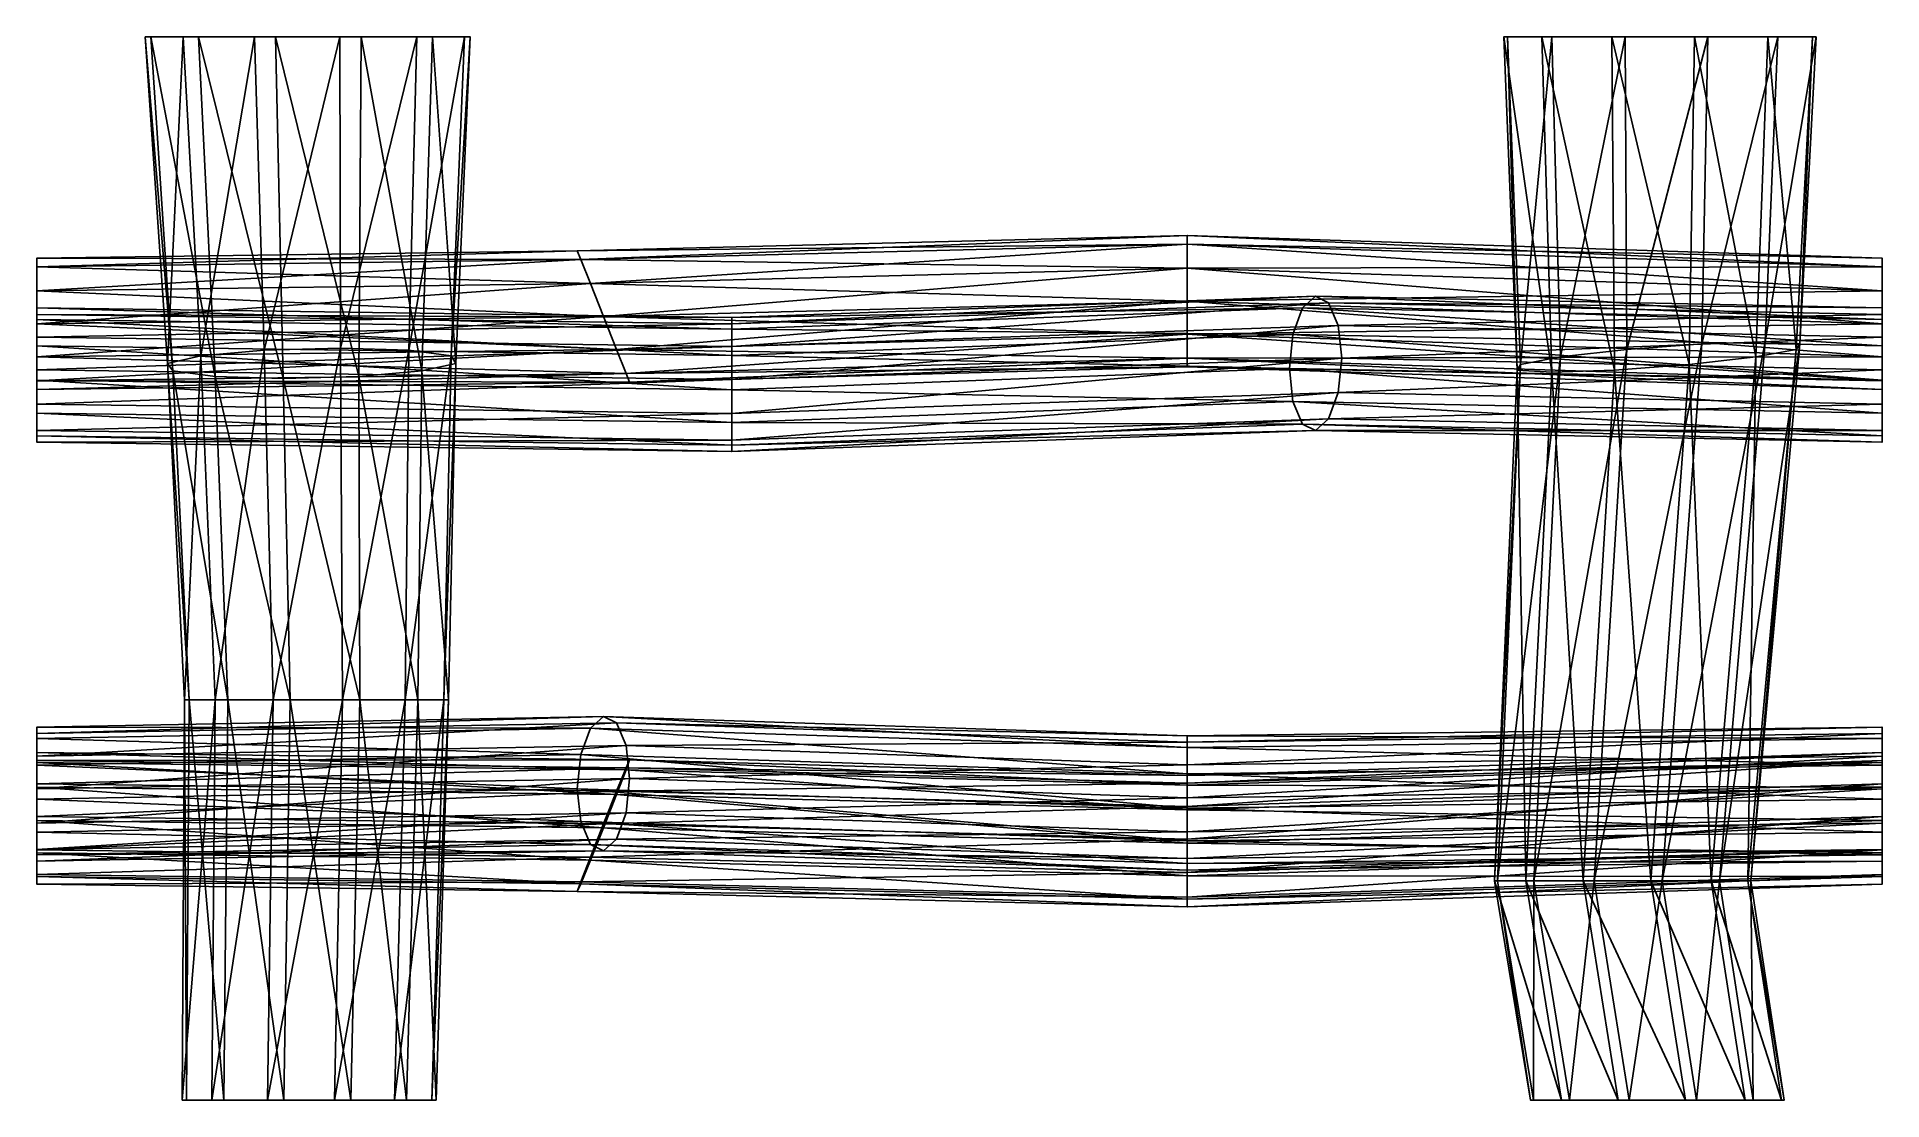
# Model space of a CAD drawing. Extents: x -96 to 100, y -19 to 94.
import ezdxf

# ---------------------------------------------------------------- set-up
doc = ezdxf.new("R2010")
doc.units = 0
doc.layers.add('fence24', color=250, linetype='CONTINUOUS')

msp = doc.modelspace()

# ---------------------------------------------------------------- meshes
at = {"layer": 'fence24'}
mesh = msp.add_polyface(dxfattribs=at)
corners = [(-38.52705, 70.390568, -20.074808), (-96.315764, 69.611162, -20.074808), (-96.315764, 67.051924, -22.634046), (-36.121665, 64.335345, -9.586854), (-96.315764, 63.555939, -9.586854), (-96.315764, 67.051924, -10.5236), (-38.52705, 70.390568, -13.082838), (-96.315764, 69.611162, -13.082838), (-96.315764, 70.547908, -16.578823), (-38.899164, 71.327315, -16.578823), (-37.510415, 67.83133, -22.634046), (-96.315764, 63.555939, -23.570792), (-37.510415, 67.83133, -10.5236), (-96.315764, 60.059955, -10.5236), (-96.315764, 60.059955, -22.634046), (-22.497658, 63.552137, 10.92627), (-96.315764, 64.559039, 10.523976), (-96.315764, 62.149726, 7.712982), (-22.497658, 63.003431, 18.057343), (-96.315764, 64.010333, 17.655049), (-96.315764, 65.240069, 14.163025), (-96.315764, 61.199339, 20.064362), (-62.119742, 57.968711, -15.556443), (-61.871264, 94.041617, -19.242976), (-70.963778, 94.041617, -19.843753), (-77.35991, 57.968711, -12.53335), (-79.138514, 94.041617, -15.817784), (-84.205059, 94.041617, -8.243824), (-82.426679, 59.354812, 2.195315), (-84.805836, 94.041617, 0.84869), (-80.779867, 94.041617, 9.023426), (-72.16814, 60.740913, 13.999731), (-73.205907, 94.041617, 14.089971), (-64.113393, 94.041617, 14.690748), (-70.142741, 57.75428, -16.077882), (-81.857968, 58.554546, -5.854746), (-78.88772, 60.155078, 9.469142), (-54.297304, 94.041617, -14.176431), (-96.315764, 57.500716, -13.082838), (-22.497658, 64.233167, 14.565319), (-64.073562, 60.955343, 14.545548)]
mesh.append_faces([[corners[k] for k in face] for face in [(0, 1, 2), (3, 4, 5), (6, 7, 8), (9, 8, 1), (10, 2, 11), (12, 5, 7), (5, 4, 13), (14, 11, 2), (1, 8, 7), (15, 16, 17), (18, 19, 20), (20, 19, 21), (22, 23, 24), (25, 26, 27), (28, 29, 30), (31, 32, 33), (34, 24, 26), (35, 27, 29), (36, 30, 32), (30, 27, 26), (30, 29, 27), (37, 26, 24), (32, 26, 37), (5, 38, 7), (7, 14, 1), (14, 2, 1), (16, 39, 20), (22, 24, 34), (25, 27, 35), (28, 30, 36), (31, 33, 40), (34, 26, 25), (35, 29, 28), (36, 32, 31), (30, 26, 32)]])
mesh = msp.add_polyface(dxfattribs=at)
corners = [(-96.315764, 58.657702, 6.483247), (-22.497658, 57.6508, 6.885541), (-22.497658, 61.142824, 8.115276), (-63.833942, 23.607834, 10.366208), (-64.073562, 60.955343, 14.545548), (-56.799513, 60.740913, 10.951156), (-53.078526, 23.607834, 0.944004), (-52.316153, 60.155078, 4.198313), (-51.819021, 59.354812, -3.876127), (-55.938657, 94.041617, 10.664779), (-50.872112, 94.041617, 3.090819), (-55.860686, 23.607834, -13.081562), (-55.41486, 58.554546, -11.100093), (-62.119742, 57.968711, -15.556443), (-52.590537, 23.607834, -6.441518), (-62.012741, 23.607834, -17.196933), (-70.142741, 57.75428, -16.077882), (-50.271335, 94.041617, -6.001695), (-54.297304, 94.041617, -14.176431), (-64.113393, 94.041617, 14.690748), (-61.871264, 94.041617, -19.242976), (-73.205907, 94.041617, 14.089971), (-38.52705, 70.390568, -20.074808), (-96.315764, 67.051924, -22.634046), (-37.510415, 67.83133, -22.634046), (-36.121665, 64.335345, -23.570792), (-96.315764, 60.059955, -22.634046), (-34.732916, 60.839361, -22.634046), (-33.716281, 58.280122, -20.074808), (-96.315764, 56.56397, -16.578823), (-33.344166, 57.343376, -16.578823), (-33.716281, 58.280122, -13.082838), (-96.315764, 60.059955, -10.5236), (-34.732916, 60.839361, -10.5236), (-36.121665, 64.335345, -9.586854), (-96.315764, 67.051924, -10.5236), (-37.510415, 67.83133, -10.5236), (-38.52705, 70.390568, -13.082838), (-96.315764, 70.547908, -16.578823), (-38.899164, 71.327315, -16.578823), (-96.315764, 69.611162, -20.074808), (-96.315764, 63.555939, -23.570792), (-96.315764, 57.500716, -20.074808), (-96.315764, 57.500716, -13.082838), (-96.315764, 63.555939, -9.586854), (-96.315764, 69.611162, -13.082838), (-57.193898, 23.607834, 7.096059), (-70.963778, 94.041617, -19.843753)]
mesh.append_faces([[corners[k] for k in face] for face in [(0, 1, 2), (3, 4, 5), (6, 7, 8), (5, 9, 10), (11, 12, 13), (14, 8, 12), (15, 13, 16), (8, 17, 18), (4, 19, 9), (7, 10, 17), (12, 18, 20), (18, 17, 10), (9, 19, 21), (22, 23, 24), (25, 26, 27), (28, 29, 30), (31, 32, 33), (34, 35, 36), (37, 38, 39), (39, 40, 22), (24, 41, 25), (27, 42, 28), (30, 43, 31), (33, 44, 34), (36, 45, 37), (5, 10, 7), (7, 46, 5), (8, 18, 12), (4, 9, 5), (7, 17, 8), (12, 20, 13), (18, 47, 20), (21, 18, 9), (18, 10, 9)]])
mesh = msp.add_polyface(dxfattribs=at)
corners = [(61.870017, 4.36599, -13.03137), (64.638935, 58.429433, -16.098194), (60.975356, 58.643863, -9.07436), (58.853741, 4.36599, 0.586018), (61.302678, 59.229698, -1.152626), (65.549805, 60.029964, 5.55993), (67.958361, 4.36599, -16.911647), (71.31675, 58.643863, -20.364178), (71.009485, 94.041617, -18.787785), (63.593353, 94.041617, -14.061271), (58.537495, 4.36599, -6.62678), (59.534052, 94.041617, -6.259924), (59.919267, 94.041617, 2.525892), (64.645781, 94.041617, 9.942024), (72.447128, 94.041617, 14.001326), (62.734018, 4.36599, 6.674362), (72.600712, 60.83023, 9.258132), (79.795301, 94.041617, -19.173001), (81.232944, 94.041617, 13.616111), (25.912216, 69.456308, -11.012581), (99.730322, 63.555939, -9.586854), (25.912216, 65.960323, -10.075835), (25.912216, 72.952292, -17.067804), (99.730322, 69.611162, -13.082838), (25.912216, 72.015546, -13.571819), (41.941608, 63.386021, 7.008491), (99.730322, 64.559039, 10.523976), (40.924973, 65.795334, 9.819485), (39.536223, 66.476364, 13.458534), (99.730322, 64.010333, 17.655049), (38.147474, 65.246628, 16.950558), (37.130839, 62.435634, 19.359871), (99.730322, 57.56029, 20.745392), (36.758725, 58.796585, 20.040901), (37.130839, 55.304561, 18.811165), (99.730322, 51.658953, 16.704662), (38.147474, 52.895248, 16.000171), (39.536223, 52.214218, 12.361122), (99.730322, 52.207659, 9.573589), (40.924973, 53.443954, 8.869099), (41.941608, 56.254948, 6.459785), (99.730322, 58.657702, 6.483247), (42.313722, 59.893997, 5.778756), (99.730322, 62.149726, 7.712982), (99.730322, 65.240069, 14.163025), (99.730322, 61.199339, 20.064362), (99.730322, 54.068266, 19.515656), (99.730322, 50.977924, 13.065613), (99.730322, 55.018653, 7.164276)]
mesh.append_faces([[corners[k] for k in face] for face in [(0, 1, 2), (3, 4, 5), (6, 7, 1), (7, 8, 9), (10, 2, 4), (2, 11, 12), (5, 13, 14), (15, 5, 16), (1, 9, 11), (4, 12, 13), (14, 12, 11), (14, 13, 12), (17, 11, 9), (18, 11, 17), (7, 9, 1), (2, 12, 4), (5, 14, 16), (1, 11, 2), (4, 13, 5), (14, 11, 18), (17, 9, 8), (19, 20, 21), (22, 23, 24), (25, 26, 27), (28, 29, 30), (31, 32, 33), (34, 35, 36), (37, 38, 39), (40, 41, 42), (42, 43, 25), (27, 44, 28), (30, 45, 31), (33, 46, 34), (36, 47, 37), (39, 48, 40)]])
mesh = msp.add_polyface(dxfattribs=at)
corners = [(90.986475, 61.416065, -2.441613), (92.708378, 94.041617, 1.088249), (92.323163, 94.041617, -7.697567), (86.305554, 60.029964, -17.099357), (87.596649, 94.041617, -15.113699), (79.795301, 94.041617, -19.173001), (80.571474, 61.416065, 8.928562), (81.232944, 94.041617, 13.616111), (88.649077, 94.041617, 8.889596), (87.309315, 61.630496, 4.643611), (90.612707, 60.83023, -10.405768), (79.241067, 59.229698, -20.736169), (71.009485, 94.041617, -18.787785), (72.600712, 60.83023, 9.258132), (72.447128, 94.041617, 14.001326), (25.912216, 69.456308, -23.123027), (99.730322, 67.051924, -22.634046), (99.730322, 69.611162, -20.074808), (25.912216, 69.456308, -11.012581), (99.730322, 67.051924, -10.5236), (99.730322, 63.555939, -9.586854), (25.912216, 72.952292, -17.067804), (99.730322, 70.547908, -16.578823), (99.730322, 69.611162, -13.082838), (99.730322, 60.059955, -10.5236), (39.536223, 66.476364, 13.458534), (99.730322, 65.240069, 14.163025), (99.730322, 64.010333, 17.655049), (40.924973, 65.795334, 9.819485), (99.730322, 64.559039, 10.523976), (38.147474, 65.246628, 16.950558), (99.730322, 61.199339, 20.064362), (71.31675, 58.643863, -20.364178), (25.912216, 72.015546, -20.563789), (25.912216, 65.960323, -24.059773), (99.730322, 63.555939, -23.570792), (25.912216, 72.015546, -13.571819), (99.730322, 62.149726, 7.712982)]
mesh.append_faces([[corners[k] for k in face] for face in [(0, 1, 2), (3, 4, 5), (6, 7, 8), (9, 8, 1), (10, 2, 4), (11, 5, 12), (13, 14, 7), (5, 4, 2), (1, 8, 7), (15, 16, 17), (18, 19, 20), (21, 22, 23), (16, 23, 22), (24, 23, 16), (23, 24, 20), (25, 26, 27), (28, 29, 26), (30, 27, 31), (27, 26, 29), (0, 2, 10), (3, 5, 11), (6, 8, 9), (9, 1, 0), (10, 4, 3), (11, 12, 32), (13, 7, 6), (7, 5, 1), (5, 2, 1), (22, 33, 17), (16, 34, 35), (19, 36, 23), (16, 22, 17), (24, 16, 35), (23, 20, 19), (27, 29, 37)]])
mesh = msp.add_polyface(dxfattribs=at)
corners = [(25.912216, 72.952292, -17.067804), (-38.899164, 71.327315, -16.578823), (-38.52705, 70.390568, -20.074808), (25.912216, 69.456308, -23.123027), (-37.510415, 67.83133, -22.634046), (-36.121665, 64.335345, -23.570792), (25.912216, 62.464339, -23.123027), (-34.732916, 60.839361, -22.634046), (-33.716281, 58.280122, -20.074808), (25.912216, 58.968354, -17.067804), (-33.344166, 57.343376, -16.578823), (-33.716281, 58.280122, -13.082838), (25.912216, 65.960323, -24.059773), (25.912216, 62.464339, -11.012581), (-34.732916, 60.839361, -10.5236), (-36.121665, 64.335345, -9.586854), (25.912216, 69.456308, -11.012581), (-37.510415, 67.83133, -10.5236), (-38.52705, 70.390568, -13.082838), (25.912216, 59.9051, -20.563789), (25.912216, 59.9051, -13.571819), (25.912216, 65.960323, -10.075835), (25.912216, 72.015546, -13.571819), (-96.315764, 64.559039, 10.523976), (-22.497658, 63.552137, 10.92627), (-22.497658, 64.233167, 14.565319), (-96.315764, 64.010333, 17.655049), (-22.497658, 63.003431, 18.057343), (-22.497658, 60.192437, 20.466656), (40.924973, 65.795334, 9.819485), (-22.497658, 61.142824, 8.115276), (-96.315764, 57.56029, 20.745392), (-22.497658, 56.553388, 21.147686), (-22.497658, 53.061364, 19.91795), (-96.315764, 51.658953, 16.704662), (-22.497658, 50.652051, 17.106956), (-22.497658, 49.971022, 13.467907), (-96.315764, 52.207659, 9.573589), (-22.497658, 51.200757, 9.975884), (-22.497658, 54.011751, 7.56657), (25.912216, 72.015546, -20.563789), (-22.497658, 57.6508, 6.885541), (41.941608, 63.386021, 7.008491), (-96.315764, 62.149726, 7.712982), (39.536223, 66.476364, 13.458534), (-96.315764, 65.240069, 14.163025), (37.130839, 62.435634, 19.359871), (-96.315764, 61.199339, 20.064362), (37.130839, 55.304561, 18.811165), (38.147474, 65.246628, 16.950558), (-96.315764, 54.068266, 19.515656), (39.536223, 52.214218, 12.361122), (-96.315764, 50.977924, 13.065613), (41.941608, 56.254948, 6.459785), (36.758725, 58.796585, 20.040901), (-96.315764, 55.018653, 7.164276), (38.147474, 52.895248, 16.000171), (40.924973, 53.443954, 8.869099), (42.313722, 59.893997, 5.778756)]
mesh.append_faces([[corners[k] for k in face] for face in [(0, 1, 2), (3, 4, 5), (6, 7, 8), (9, 10, 11), (12, 5, 7), (13, 14, 15), (16, 17, 18), (19, 8, 10), (20, 11, 14), (21, 15, 17), (22, 18, 1), (23, 24, 25), (26, 27, 28), (29, 24, 30), (31, 32, 33), (34, 35, 36), (37, 38, 39), (4, 40, 2), (41, 42, 30), (24, 43, 30), (24, 44, 25), (27, 45, 25), (27, 46, 28), (32, 47, 28), (32, 48, 33), (25, 49, 27), (35, 50, 33), (35, 51, 36), (38, 52, 36), (38, 53, 39), (28, 54, 32), (41, 55, 39), (33, 56, 35), (36, 57, 38), (39, 58, 41)]])
mesh = msp.add_polyface(dxfattribs=at)
corners = [(99.730322, 70.547908, -16.578823), (25.912216, 72.952292, -17.067804), (25.912216, 72.015546, -20.563789), (99.730322, 67.051924, -22.634046), (25.912216, 69.456308, -23.123027), (25.912216, 65.960323, -24.059773), (99.730322, 60.059955, -22.634046), (25.912216, 62.464339, -23.123027), (25.912216, 59.9051, -20.563789), (-37.510415, 67.83133, -22.634046), (99.730322, 56.56397, -16.578823), (25.912216, 58.968354, -17.067804), (25.912216, 59.9051, -13.571819), (99.730322, 60.059955, -10.5236), (25.912216, 62.464339, -11.012581), (25.912216, 65.960323, -10.075835), (99.730322, 67.051924, -10.5236), (25.912216, 69.456308, -11.012581), (25.912216, 72.015546, -13.571819), (-22.497658, 57.6508, 6.885541), (42.313722, 59.893997, 5.778756), (41.941608, 63.386021, 7.008491), (-22.497658, 63.552137, 10.92627), (40.924973, 65.795334, 9.819485), (39.536223, 66.476364, 13.458534), (-22.497658, 63.003431, 18.057343), (38.147474, 65.246628, 16.950558), (37.130839, 62.435634, 19.359871), (-22.497658, 56.553388, 21.147686), (36.758725, 58.796585, 20.040901), (37.130839, 55.304561, 18.811165), (-22.497658, 64.233167, 14.565319), (-22.497658, 50.652051, 17.106956), (38.147474, 52.895248, 16.000171), (39.536223, 52.214218, 12.361122), (-22.497658, 51.200757, 9.975884), (40.924973, 53.443954, 8.869099), (41.941608, 56.254948, 6.459785), (-22.497658, 60.192437, 20.466656), (-22.497658, 53.061364, 19.91795), (-22.497658, 49.971022, 13.467907), (-22.497658, 54.011751, 7.56657), (-38.52705, 70.390568, -20.074808), (99.730322, 69.611162, -20.074808), (-36.121665, 64.335345, -23.570792), (99.730322, 63.555939, -23.570792), (-33.716281, 58.280122, -20.074808), (99.730322, 57.500716, -20.074808), (-33.716281, 58.280122, -13.082838), (-34.732916, 60.839361, -22.634046), (99.730322, 57.500716, -13.082838), (-36.121665, 64.335345, -9.586854), (-38.52705, 70.390568, -13.082838), (-33.344166, 57.343376, -16.578823), (-34.732916, 60.839361, -10.5236), (-37.510415, 67.83133, -10.5236), (-38.899164, 71.327315, -16.578823), (-22.497658, 61.142824, 8.115276)]
mesh.append_faces([[corners[k] for k in face] for face in [(0, 1, 2), (3, 4, 5), (6, 7, 8), (9, 4, 2), (10, 11, 12), (13, 14, 15), (16, 17, 18), (19, 20, 21), (22, 23, 24), (25, 26, 27), (28, 29, 30), (31, 24, 26), (32, 33, 34), (35, 36, 37), (38, 27, 29), (39, 30, 33), (40, 34, 36), (41, 37, 20), (1, 42, 2), (4, 43, 2), (4, 44, 5), (7, 45, 5), (7, 46, 8), (11, 47, 8), (11, 48, 12), (5, 49, 7), (14, 50, 12), (14, 51, 15), (17, 52, 18), (8, 53, 11), (12, 54, 14), (15, 55, 17), (18, 56, 1), (23, 57, 21)]])
mesh = msp.add_polyface(dxfattribs=at)
corners = [(-36.121665, 64.335345, -23.570792), (-96.315764, 63.555939, -23.570792), (-96.315764, 60.059955, -22.634046), (-33.716281, 58.280122, -20.074808), (-96.315764, 57.500716, -20.074808), (-96.315764, 56.56397, -16.578823), (-33.716281, 58.280122, -13.082838), (-96.315764, 57.500716, -13.082838), (-96.315764, 60.059955, -10.5236), (-34.732916, 60.839361, -22.634046), (-33.344166, 57.343376, -16.578823), (-34.732916, 60.839361, -10.5236), (-96.315764, 63.555939, -9.586854), (-96.315764, 67.051924, -10.5236), (-96.315764, 69.611162, -13.082838), (-22.497658, 56.553388, 21.147686), (-96.315764, 57.56029, 20.745392), (-96.315764, 61.199339, 20.064362), (-22.497658, 50.652051, 17.106956), (-96.315764, 51.658953, 16.704662), (-96.315764, 54.068266, 19.515656), (-22.497658, 51.200757, 9.975884), (-96.315764, 52.207659, 9.573589), (-96.315764, 50.977924, 13.065613), (-22.497658, 57.6508, 6.885541), (-96.315764, 58.657702, 6.483247), (-96.315764, 55.018653, 7.164276), (-96.315764, 64.559039, 10.523976), (-96.315764, 65.240069, 14.163025), (-69.398262, 23.607834, -17.684923), (-70.142741, 57.75428, -16.077882), (-77.35991, 57.968711, -12.53335), (-80.153678, 23.607834, -8.262719), (-81.857968, 58.554546, -5.854746), (-82.426679, 59.354812, 2.195315), (-77.371518, 23.607834, 5.762847), (-78.88772, 60.155078, 9.469142), (-72.16814, 60.740913, 13.999731), (-76.038306, 23.607834, -14.414773), (-80.641668, 23.607834, -0.877197), (-71.219464, 23.607834, 9.878219), (-64.073562, 60.955343, 14.545548), (-22.497658, 61.142824, 8.115276), (-96.315764, 62.149726, 7.712982), (-96.315764, 64.010333, 17.655049), (-22.497658, 60.192437, 20.466656), (-22.497658, 53.061364, 19.91795), (-22.497658, 49.971022, 13.467907), (-22.497658, 54.011751, 7.56657)]
mesh.append_faces([[corners[k] for k in face] for face in [(0, 1, 2), (3, 4, 5), (6, 7, 8), (9, 2, 4), (10, 5, 7), (11, 8, 12), (13, 8, 7), (2, 7, 5), (14, 7, 2), (15, 16, 17), (18, 19, 20), (21, 22, 23), (24, 25, 26), (27, 26, 25), (19, 26, 27), (26, 19, 23), (28, 17, 16), (16, 20, 19), (29, 30, 31), (32, 33, 34), (35, 36, 37), (38, 31, 33), (39, 34, 36), (40, 37, 41), (2, 5, 4), (25, 42, 43), (44, 45, 17), (16, 46, 20), (19, 47, 23), (22, 48, 26), (27, 25, 43), (19, 27, 28), (26, 23, 22), (28, 16, 19)]])
mesh = msp.add_polyface(dxfattribs=at)
corners = [(82.439751, 4.36599, 5.810362), (87.309315, 61.630496, 4.643611), (90.986475, 61.416065, -2.441613), (85.456027, 4.36599, -7.807027), (90.612707, 60.83023, -10.405768), (86.305554, 60.029964, -17.099357), (75.17116, 4.36599, -17.227893), (79.241067, 59.229698, -20.736169), (71.31675, 58.643863, -20.364178), (81.57575, 4.36599, -13.895371), (69.138608, 4.36599, 10.006885), (72.600712, 60.83023, 9.258132), (80.571474, 61.416065, 8.928562), (76.351407, 4.36599, 9.690638), (25.912216, 62.464339, -23.123027), (99.730322, 60.059955, -22.634046), (99.730322, 63.555939, -23.570792), (25.912216, 58.968354, -17.067804), (99.730322, 56.56397, -16.578823), (99.730322, 57.500716, -20.074808), (25.912216, 62.464339, -11.012581), (99.730322, 60.059955, -10.5236), (99.730322, 57.500716, -13.082838), (41.941608, 63.386021, 7.008491), (99.730322, 62.149726, 7.712982), (99.730322, 64.559039, 10.523976), (37.130839, 62.435634, 19.359871), (99.730322, 61.199339, 20.064362), (99.730322, 57.56029, 20.745392), (37.130839, 55.304561, 18.811165), (99.730322, 54.068266, 19.515656), (99.730322, 51.658953, 16.704662), (39.536223, 52.214218, 12.361122), (99.730322, 50.977924, 13.065613), (99.730322, 52.207659, 9.573589), (41.941608, 56.254948, 6.459785), (99.730322, 55.018653, 7.164276), (99.730322, 58.657702, 6.483247), (42.313722, 59.893997, 5.778756), (36.758725, 58.796585, 20.040901), (38.147474, 52.895248, 16.000171), (40.924973, 53.443954, 8.869099), (99.730322, 64.010333, 17.655049), (85.772273, 4.36599, -0.594228), (25.912216, 59.9051, -20.563789), (25.912216, 59.9051, -13.571819), (25.912216, 65.960323, -10.075835), (99.730322, 63.555939, -9.586854)]
mesh.append_faces([[corners[k] for k in face] for face in [(0, 1, 2), (3, 4, 5), (6, 7, 8), (9, 5, 7), (10, 11, 12), (13, 12, 1), (14, 15, 16), (17, 18, 19), (20, 21, 22), (16, 15, 19), (16, 19, 18), (18, 22, 21), (23, 24, 25), (26, 27, 28), (29, 30, 31), (32, 33, 34), (35, 36, 37), (38, 37, 24), (39, 28, 30), (40, 31, 33), (41, 34, 36), (34, 31, 30), (34, 33, 31), (42, 30, 28), (36, 30, 42), (24, 37, 36), (4, 43, 2), (15, 44, 19), (18, 45, 22), (21, 46, 47), (16, 18, 21), (34, 30, 36), (42, 28, 27), (36, 42, 24)]])
mesh = msp.add_polyface(dxfattribs=at)
corners = [(-36.121665, 10.017661, -10.096707), (-96.315764, 10.79674, -10.07415), (-96.315764, 14.318371, -10.909324), (-33.716281, 16.171527, -13.415979), (-96.315764, 16.950606, -13.393422), (-96.315764, 17.98814, -16.860831), (-33.716281, 16.373886, -20.405019), (-96.315764, 17.152966, -20.382462), (-96.315764, 14.668868, -23.014697), (-34.732916, 13.539292, -10.931881), (-33.344166, 17.20906, -16.883388), (-34.732916, 13.889789, -23.037254), (-96.315764, 11.201459, -24.05223), (-96.315764, 7.679828, -23.217056), (-96.315764, 5.047593, -20.732959), (-96.315764, 7.329331, -11.111683), (-38.52705, 17.786647, 17.203709), (-96.315764, 16.672683, 16.318375), (-96.315764, 19.483677, 13.909062), (-36.121665, 21.827377, 11.302372), (-96.315764, 20.713412, 10.417038), (-96.315764, 20.032383, 6.777989), (-33.716281, 18.737034, 4.852329), (-96.315764, 17.623069, 3.966995), (-96.315764, 14.131046, 2.73726), (-38.52705, 10.655574, 16.655003), (-96.315764, 9.54161, 15.769669), (-96.315764, 13.033634, 16.999405), (-38.899164, 14.147598, 17.884738), (-37.510415, 20.597641, 14.794395), (-34.732916, 21.146347, 7.663323), (-33.344166, 15.24501, 3.622593), (-96.315764, 10.491997, 3.418289), (-69.398262, 23.607834, -17.684923), (-77.35991, 57.968711, -12.53335), (-76.038306, 23.607834, -14.414773), (-80.153678, 23.607834, -8.262719), (-82.426679, 59.354812, 2.195315), (-80.641668, 23.607834, -0.877197), (-77.371518, 23.607834, 5.762847), (-72.16814, 60.740913, 13.999731), (-71.219464, 23.607834, 9.878219), (-62.012741, 23.607834, -17.196933), (-70.142741, 57.75428, -16.077882), (-81.857968, 58.554546, -5.854746), (-78.88772, 60.155078, 9.469142), (-64.073562, 60.955343, 14.545548), (-63.833942, 23.607834, 10.366208)]
mesh.append_faces([[corners[k] for k in face] for face in [(0, 1, 2), (3, 4, 5), (6, 7, 8), (9, 2, 4), (10, 5, 7), (11, 8, 12), (13, 8, 7), (13, 12, 8), (2, 7, 5), (14, 7, 2), (2, 1, 15), (16, 17, 18), (19, 20, 21), (22, 23, 24), (25, 26, 27), (28, 27, 17), (29, 18, 20), (30, 21, 23), (31, 24, 32), (21, 32, 24), (26, 32, 21), (21, 20, 18), (17, 27, 26), (13, 7, 14), (2, 5, 4), (21, 24, 23), (26, 21, 17), (21, 18, 17), (33, 34, 35), (36, 37, 38), (39, 40, 41), (42, 43, 33), (35, 44, 36), (38, 45, 39), (41, 46, 47)]])
mesh = msp.add_polyface(dxfattribs=at)
corners = [(90.612707, 60.83023, -10.405768), (85.456027, 4.36599, -7.807027), (85.772273, 4.36599, -0.594228), (25.912216, 11.900843, -10.490135), (99.730322, 14.318371, -10.909324), (99.730322, 10.79674, -10.07415), (25.912216, 15.570611, -16.441641), (99.730322, 17.98814, -16.860831), (99.730322, 16.950606, -13.393422), (25.912216, 12.25134, -22.595508), (99.730322, 14.668868, -23.014697), (99.730322, 17.152966, -20.382462), (99.730322, 5.047593, -20.732959), (99.730322, 7.329331, -11.111683), (99.730322, 11.201459, -24.05223), (25.912216, 18.550173, 13.357462), (99.730322, 19.483677, 13.909062), (99.730322, 16.672683, 16.318375), (25.912216, 19.098879, 6.226389), (99.730322, 20.032383, 6.777989), (99.730322, 20.713412, 10.417038), (25.912216, 13.197542, 2.185659), (99.730322, 14.131046, 2.73726), (99.730322, 17.623069, 3.966995), (25.912216, 12.10013, 16.447804), (99.730322, 13.033634, 16.999405), (99.730322, 9.54161, 15.769669), (99.730322, 7.681003, 5.827602), (99.730322, 10.491997, 3.418289), (82.439751, 4.36599, 5.810362), (90.986475, 61.416065, -2.441613), (86.305554, 60.029964, -17.099357), (81.57575, 4.36599, -13.895371), (79.241067, 59.229698, -20.736169), (75.17116, 4.36599, -17.227893), (69.138608, 4.36599, 10.006885), (80.571474, 61.416065, 8.928562), (76.351407, 4.36599, 9.690638), (87.309315, 61.630496, 4.643611), (25.912216, 14.533078, -12.974232), (25.912216, 14.735437, -19.963273), (25.912216, 8.78393, -23.633041), (25.912216, 15.739179, 15.766775), (25.912216, 19.779909, 9.865438), (25.912216, 16.689566, 3.415395), (25.912216, 9.558493, 2.866689)]
mesh.append_faces([[corners[k] for k in face] for face in [(0, 1, 2), (3, 4, 5), (6, 7, 8), (9, 10, 11), (10, 12, 13), (12, 10, 14), (5, 4, 8), (5, 8, 7), (7, 11, 10), (15, 16, 17), (18, 19, 20), (21, 22, 23), (24, 25, 26), (16, 26, 25), (27, 26, 16), (20, 19, 23), (20, 23, 22), (22, 28, 27), (29, 30, 2), (1, 31, 32), (32, 33, 34), (35, 36, 37), (37, 38, 29), (4, 39, 8), (7, 40, 11), (10, 41, 14), (10, 13, 5), (5, 7, 10), (25, 42, 17), (16, 43, 20), (19, 44, 23), (22, 45, 28), (16, 25, 17), (27, 16, 20), (20, 22, 27)]])
mesh = msp.add_polyface(dxfattribs=at)
corners = [(61.870017, 4.36599, -13.03137), (65.667981, -18.929796, -12.172774), (71.697357, -18.929796, -16.015469), (58.853741, 4.36599, 0.586018), (62.680919, -18.929796, 1.312725), (62.367736, -18.929796, -5.830215), (69.138608, 4.36599, 10.006885), (72.866173, -18.929796, 10.642346), (66.523614, -18.929796, 7.3421), (58.537495, 4.36599, -6.62678), (62.734018, 4.36599, 6.674362), (76.351407, 4.36599, 9.690638), (80.009112, -18.929796, 10.329162), (99.730322, 7.681003, 5.827602), (25.912216, 6.747499, 5.276002), (25.912216, 5.517763, 8.768026), (99.730322, 7.132297, 12.958675), (25.912216, 6.198793, 12.407075), (25.912216, 8.608106, 15.218069), (75.17116, 4.36599, -17.227893), (71.31675, 58.643863, -20.364178), (67.958361, 4.36599, -16.911647), (60.975356, 58.643863, -9.07436), (65.549805, 60.029964, 5.55993), (78.840297, -18.929796, -16.328652), (64.638935, 58.429433, -16.098194), (61.302678, 59.229698, -1.152626), (72.600712, 60.83023, 9.258132), (85.182856, -18.929796, -13.028406), (25.912216, 4.911803, -10.692494), (99.730322, 4.845234, -13.743918), (25.912216, 2.427705, -13.324729), (25.912216, 11.900843, -10.490135), (99.730322, 10.79674, -10.07415), (25.912216, 8.379212, -9.654961), (25.912216, 15.570611, -16.441641), (99.730322, 16.950606, -13.393422), (25.912216, 14.533078, -12.974232), (25.912216, 12.25134, -22.595508), (99.730322, 17.152966, -20.382462), (25.912216, 14.735437, -19.963273), (25.912216, 5.262299, -22.797867), (99.730322, 11.201459, -24.05223), (25.912216, 8.78393, -23.633041), (25.912216, 1.592531, -16.84636), (99.730322, 5.047593, -20.732959), (25.912216, 2.630064, -20.313769), (25.912216, 18.550173, 13.357462), (99.730322, 16.672683, 16.318375), (25.912216, 15.739179, 15.766775), (25.912216, 19.098879, 6.226389), (99.730322, 20.713412, 10.417038), (25.912216, 19.779909, 9.865438), (25.912216, 13.197542, 2.185659), (99.730322, 17.623069, 3.966995), (25.912216, 16.689566, 3.415395), (99.730322, 10.491997, 3.418289), (25.912216, 9.558493, 2.866689), (99.730322, 6.451267, 9.319626), (25.912216, 12.10013, 16.447804), (99.730322, 9.54161, 15.769669)]
mesh.append_faces([[corners[k] for k in face] for face in [(0, 1, 2), (3, 4, 5), (6, 7, 8), (1, 0, 9), (4, 3, 10), (7, 6, 11), (12, 4, 8), (1, 5, 4), (13, 14, 15), (16, 17, 18), (19, 20, 21), (0, 2, 21), (0, 22, 9), (3, 5, 9), (3, 23, 10), (24, 21, 2), (6, 8, 10), (21, 25, 0), (1, 9, 5), (9, 26, 3), (4, 10, 8), (10, 27, 6), (28, 1, 4), (29, 30, 31), (32, 33, 34), (35, 36, 37), (38, 39, 40), (41, 42, 43), (44, 45, 46), (47, 48, 49), (50, 51, 52), (53, 54, 55), (14, 56, 57), (17, 58, 15), (59, 60, 18)]])
mesh = msp.add_polyface(dxfattribs=at)
corners = [(25.912216, 11.900843, -10.490135), (-34.732916, 13.539292, -10.931881), (-33.716281, 16.171527, -13.415979), (25.912216, 15.570611, -16.441641), (-33.344166, 17.20906, -16.883388), (-33.716281, 16.373886, -20.405019), (25.912216, 8.379212, -9.654961), (-36.121665, 10.017661, -10.096707), (25.912216, 12.25134, -22.595508), (-34.732916, 13.889789, -23.037254), (-36.121665, 10.42238, -24.074788), (25.912216, 14.533078, -12.974232), (25.912216, 14.735437, -19.963273), (25.912216, 12.10013, 16.447804), (-38.899164, 14.147598, 17.884738), (-38.52705, 17.786647, 17.203709), (25.912216, 18.550173, 13.357462), (-37.510415, 20.597641, 14.794395), (-36.121665, 21.827377, 11.302372), (25.912216, 19.098879, 6.226389), (-34.732916, 21.146347, 7.663323), (-33.716281, 18.737034, 4.852329), (25.912216, 13.197542, 2.185659), (-33.344166, 15.24501, 3.622593), (-33.716281, 11.605961, 4.303623), (25.912216, 19.779909, 9.865438), (25.912216, 16.689566, 3.415395), (25.912216, 9.558493, 2.866689), (-34.732916, 8.794967, 6.712936), (25.912216, 8.608106, 15.218069), (-38.52705, 10.655574, 16.655003), (-52.316153, 60.155078, 4.198313), (-53.078526, 23.607834, 0.944004), (-57.193898, 23.607834, 7.096059), (-96.315764, 14.318371, -10.909324), (-96.315764, 17.98814, -16.860831), (-96.315764, 14.668868, -23.014697), (-96.315764, 16.950606, -13.393422), (-96.315764, 17.152966, -20.382462), (-96.315764, 11.201459, -24.05223), (-96.315764, 19.483677, 13.909062), (25.912216, 15.739179, 15.766775), (-96.315764, 20.032383, 6.777989), (-96.315764, 14.131046, 2.73726), (-96.315764, 13.033634, 16.999405), (-96.315764, 16.672683, 16.318375), (-96.315764, 20.713412, 10.417038), (-96.315764, 17.623069, 3.966995), (-96.315764, 10.491997, 3.418289), (-37.510415, 8.246261, 13.844008), (-96.315764, 9.54161, 15.769669), (-63.833942, 23.607834, 10.366208), (-56.799513, 60.740913, 10.951156), (-51.819021, 59.354812, -3.876127), (-52.590537, 23.607834, -6.441518), (-55.860686, 23.607834, -13.081562), (-62.119742, 57.968711, -15.556443), (-62.012741, 23.607834, -17.196933), (-55.41486, 58.554546, -11.100093)]
mesh.append_faces([[corners[k] for k in face] for face in [(0, 1, 2), (3, 4, 5), (6, 7, 1), (8, 9, 10), (11, 2, 4), (12, 5, 9), (13, 14, 15), (16, 17, 18), (19, 20, 21), (22, 23, 24), (25, 18, 20), (26, 21, 23), (27, 24, 28), (29, 30, 14), (31, 32, 33), (7, 34, 1), (2, 35, 4), (5, 36, 9), (1, 37, 2), (4, 38, 5), (9, 39, 10), (15, 40, 17), (17, 41, 15), (18, 42, 20), (21, 43, 23), (30, 44, 14), (14, 45, 15), (17, 46, 18), (20, 47, 21), (23, 48, 24), (49, 50, 30), (51, 52, 33), (32, 53, 54), (55, 56, 57), (54, 58, 55)]])
mesh = msp.add_polyface(dxfattribs=at)
corners = [(-38.52705, 4.066154, -13.766476), (-96.315764, 4.845234, -13.743918), (-96.315764, 7.329331, -11.111683), (-36.121665, 10.42238, -24.074788), (-96.315764, 11.201459, -24.05223), (-96.315764, 7.679828, -23.217056), (-38.52705, 4.268513, -20.755516), (-96.315764, 5.047593, -20.732959), (-96.315764, 4.010059, -17.26555), (-38.899164, 3.23098, -17.288107), (-37.510415, 6.550252, -11.134241), (-96.315764, 10.79674, -10.07415), (-37.510415, 6.900748, -23.239614), (-33.716281, 11.605961, 4.303623), (-96.315764, 10.491997, 3.418289), (-96.315764, 7.681003, 5.827602), (-36.121665, 7.565232, 10.204959), (-96.315764, 6.451267, 9.319626), (-96.315764, 7.132297, 12.958675), (-34.732916, 8.794967, 6.712936), (-37.510415, 8.246261, 13.844008), (-96.315764, 9.54161, 15.769669), (-69.398262, 23.607834, -17.684923), (-70.065734, -18.929796, -16.008531), (-62.962207, -18.929796, -15.539174), (-80.153678, 23.607834, -8.262719), (-80.410485, -18.929796, -6.946087), (-76.452246, -18.929796, -12.863243), (-77.371518, 23.607834, 5.762847), (-77.734553, -18.929796, 6.543952), (-80.879842, -18.929796, 0.15744), (-63.833942, 23.607834, 10.366208), (-64.713871, -18.929796, 10.971548), (-71.817397, -18.929796, 10.502191), (-76.038306, 23.607834, -14.414773), (-80.641668, 23.607834, -0.877197), (-71.219464, 23.607834, 9.878219), (-54.36912, -18.929796, 1.909103), (-96.315764, 14.318371, -10.909324), (-53.899763, -18.929796, -5.194423)]
mesh.append_faces([[corners[k] for k in face] for face in [(0, 1, 2), (3, 4, 5), (6, 7, 8), (9, 8, 1), (10, 2, 11), (12, 5, 7), (1, 8, 7), (13, 14, 15), (16, 17, 18), (19, 15, 17), (20, 18, 21), (18, 15, 14), (18, 17, 15), (22, 23, 24), (25, 26, 27), (28, 29, 30), (31, 32, 33), (23, 22, 34), (26, 25, 35), (29, 28, 36), (26, 33, 37), (33, 26, 30), (23, 27, 26), (7, 38, 1), (38, 2, 1), (18, 14, 21), (25, 27, 34), (28, 30, 35), (31, 33, 36), (23, 34, 27), (26, 35, 30), (29, 36, 33), (33, 30, 29), (39, 23, 26)]])
mesh = msp.add_polyface(dxfattribs=at)
corners = [(25.912216, 1.592531, -16.84636), (-38.899164, 3.23098, -17.288107), (-38.52705, 4.066154, -13.766476), (25.912216, 4.911803, -10.692494), (-37.510415, 6.550252, -11.134241), (-36.121665, 10.017661, -10.096707), (25.912216, 5.262299, -22.797867), (-37.510415, 6.900748, -23.239614), (-38.52705, 4.268513, -20.755516), (25.912216, 8.78393, -23.633041), (-36.121665, 10.42238, -24.074788), (25.912216, 2.630064, -20.313769), (25.912216, 6.747499, 5.276002), (-34.732916, 8.794967, 6.712936), (-36.121665, 7.565232, 10.204959), (25.912216, 6.198793, 12.407075), (-37.510415, 8.246261, 13.844008), (-38.52705, 10.655574, 16.655003), (25.912216, 5.517763, 8.768026), (-64.713871, -18.929796, 10.971548), (-63.833942, 23.607834, 10.366208), (-57.193898, 23.607834, 7.096059), (-53.078526, 23.607834, 0.944004), (-54.36912, -18.929796, 1.909103), (-58.327358, -18.929796, 7.826259), (-55.860686, 23.607834, -13.081562), (-57.045051, -18.929796, -11.580936), (-53.899763, -18.929796, -5.194423), (-52.590537, 23.607834, -6.441518), (-62.012741, 23.607834, -17.196933), (-71.817397, -18.929796, 10.502191), (-62.962207, -18.929796, -15.539174), (-70.065734, -18.929796, -16.008531), (-96.315764, 7.329331, -11.111683), (25.912216, 2.427705, -13.324729), (-96.315764, 7.679828, -23.217056), (-96.315764, 4.010059, -17.26555), (-96.315764, 4.845234, -13.743918), (-96.315764, 10.79674, -10.07415), (-96.315764, 5.047593, -20.732959), (-33.716281, 11.605961, 4.303623), (-96.315764, 7.681003, 5.827602), (-96.315764, 7.132297, 12.958675), (-96.315764, 6.451267, 9.319626), (-69.398262, 23.607834, -17.684923), (-80.410485, -18.929796, -6.946087)]
mesh.append_faces([[corners[k] for k in face] for face in [(0, 1, 2), (3, 4, 5), (6, 7, 8), (9, 10, 7), (11, 8, 1), (12, 13, 14), (15, 16, 17), (18, 14, 16), (19, 20, 21), (22, 23, 24), (25, 26, 27), (23, 22, 28), (26, 25, 29), (23, 30, 19), (27, 26, 31), (27, 31, 32), (2, 33, 4), (4, 34, 2), (10, 35, 7), (8, 36, 1), (1, 37, 2), (4, 38, 5), (7, 39, 8), (40, 41, 13), (14, 42, 16), (13, 43, 14), (19, 21, 24), (22, 24, 21), (25, 27, 28), (23, 28, 27), (44, 31, 29), (26, 29, 31), (23, 19, 24), (45, 23, 27)]])
mesh = msp.add_polyface(dxfattribs=at)
corners = [(99.730322, 4.010059, -17.26555), (25.912216, 1.592531, -16.84636), (25.912216, 2.427705, -13.324729), (99.730322, 7.329331, -11.111683), (25.912216, 4.911803, -10.692494), (25.912216, 8.379212, -9.654961), (99.730322, 14.318371, -10.909324), (25.912216, 11.900843, -10.490135), (25.912216, 14.533078, -12.974232), (-37.510415, 6.550252, -11.134241), (99.730322, 17.98814, -16.860831), (25.912216, 15.570611, -16.441641), (25.912216, 14.735437, -19.963273), (99.730322, 14.668868, -23.014697), (25.912216, 12.25134, -22.595508), (25.912216, 8.78393, -23.633041), (99.730322, 7.679828, -23.217056), (25.912216, 5.262299, -22.797867), (25.912216, 2.630064, -20.313769), (99.730322, 13.033634, 16.999405), (25.912216, 12.10013, 16.447804), (25.912216, 15.739179, 15.766775), (99.730322, 19.483677, 13.909062), (25.912216, 18.550173, 13.357462), (25.912216, 19.779909, 9.865438), (99.730322, 20.032383, 6.777989), (25.912216, 19.098879, 6.226389), (25.912216, 16.689566, 3.415395), (-37.510415, 20.597641, 14.794395), (99.730322, 14.131046, 2.73726), (25.912216, 13.197542, 2.185659), (25.912216, 9.558493, 2.866689), (-38.52705, 4.066154, -13.766476), (-36.121665, 10.017661, -10.096707), (-33.716281, 16.171527, -13.415979), (-33.716281, 16.373886, -20.405019), (-34.732916, 13.539292, -10.931881), (-36.121665, 10.42238, -24.074788), (-38.52705, 4.268513, -20.755516), (-33.344166, 17.20906, -16.883388), (-34.732916, 13.889789, -23.037254), (-37.510415, 6.900748, -23.239614), (-38.899164, 3.23098, -17.288107), (-38.52705, 17.786647, 17.203709), (-36.121665, 21.827377, 11.302372), (-33.716281, 18.737034, 4.852329), (-33.716281, 11.605961, 4.303623), (-34.732916, 21.146347, 7.663323), (25.912216, 6.747499, 5.276002), (-36.121665, 7.565232, 10.204959), (25.912216, 5.517763, 8.768026), (25.912216, 6.198793, 12.407075), (-38.52705, 10.655574, 16.655003), (25.912216, 8.608106, 15.218069), (-33.344166, 15.24501, 3.622593), (-34.732916, 8.794967, 6.712936), (-37.510415, 8.246261, 13.844008), (-38.899164, 14.147598, 17.884738)]
mesh.append_faces([[corners[k] for k in face] for face in [(0, 1, 2), (3, 4, 5), (6, 7, 8), (9, 4, 2), (10, 11, 12), (13, 14, 15), (16, 17, 18), (19, 20, 21), (22, 23, 24), (25, 26, 27), (28, 23, 21), (29, 30, 31), (1, 32, 2), (4, 33, 5), (7, 34, 8), (11, 35, 12), (5, 36, 7), (14, 37, 15), (17, 38, 18), (8, 39, 11), (12, 40, 14), (15, 41, 17), (18, 42, 1), (20, 43, 21), (23, 44, 24), (26, 45, 27), (30, 46, 31), (24, 47, 26), (48, 49, 50), (51, 52, 53), (27, 54, 30), (31, 55, 48), (50, 56, 51), (53, 57, 20)]])
mesh = msp.add_polyface(dxfattribs=at)
corners = [(86.038488, -18.929796, 6.486468), (82.439751, 4.36599, 5.810362), (85.772273, 4.36599, -0.594228), (85.456027, 4.36599, -7.807027), (89.02555, -18.929796, -6.999031), (89.338733, -18.929796, 0.143909), (75.17116, 4.36599, -17.227893), (78.840297, -18.929796, -16.328652), (85.182856, -18.929796, -13.028406), (81.57575, 4.36599, -13.895371), (67.958361, 4.36599, -16.911647), (80.009112, -18.929796, 10.329162), (62.680919, -18.929796, 1.312725), (71.697357, -18.929796, -16.015469), (65.667981, -18.929796, -12.172774), (25.912216, 4.911803, -10.692494), (99.730322, 7.329331, -11.111683), (99.730322, 4.845234, -13.743918), (25.912216, 5.262299, -22.797867), (99.730322, 7.679828, -23.217056), (99.730322, 11.201459, -24.05223), (25.912216, 1.592531, -16.84636), (99.730322, 4.010059, -17.26555), (99.730322, 5.047593, -20.732959), (25.912216, 6.747499, 5.276002), (99.730322, 7.681003, 5.827602), (99.730322, 10.491997, 3.418289), (25.912216, 6.198793, 12.407075), (99.730322, 7.132297, 12.958675), (99.730322, 6.451267, 9.319626), (99.730322, 9.54161, 15.769669), (76.351407, 4.36599, 9.690638), (72.866173, -18.929796, 10.642346), (66.523614, -18.929796, 7.3421), (25.912216, 2.427705, -13.324729), (25.912216, 8.379212, -9.654961), (99.730322, 10.79674, -10.07415), (25.912216, 2.630064, -20.313769), (25.912216, 5.517763, 8.768026), (25.912216, 8.608106, 15.218069)]
mesh.append_faces([[corners[k] for k in face] for face in [(0, 1, 2), (3, 4, 5), (6, 7, 8), (4, 3, 9), (7, 6, 10), (1, 0, 11), (4, 11, 0), (12, 11, 4), (8, 7, 13), (8, 13, 14), (15, 16, 17), (18, 19, 20), (21, 22, 23), (16, 23, 22), (24, 25, 26), (27, 28, 29), (30, 25, 29), (0, 2, 5), (3, 5, 2), (6, 8, 9), (4, 9, 8), (1, 11, 31), (32, 31, 11), (4, 0, 5), (12, 4, 8), (11, 33, 32), (22, 34, 17), (16, 35, 36), (19, 37, 23), (16, 22, 17), (23, 20, 19), (25, 38, 29), (28, 39, 30), (30, 29, 28)]])

doc.saveas('drawing.dxf')
